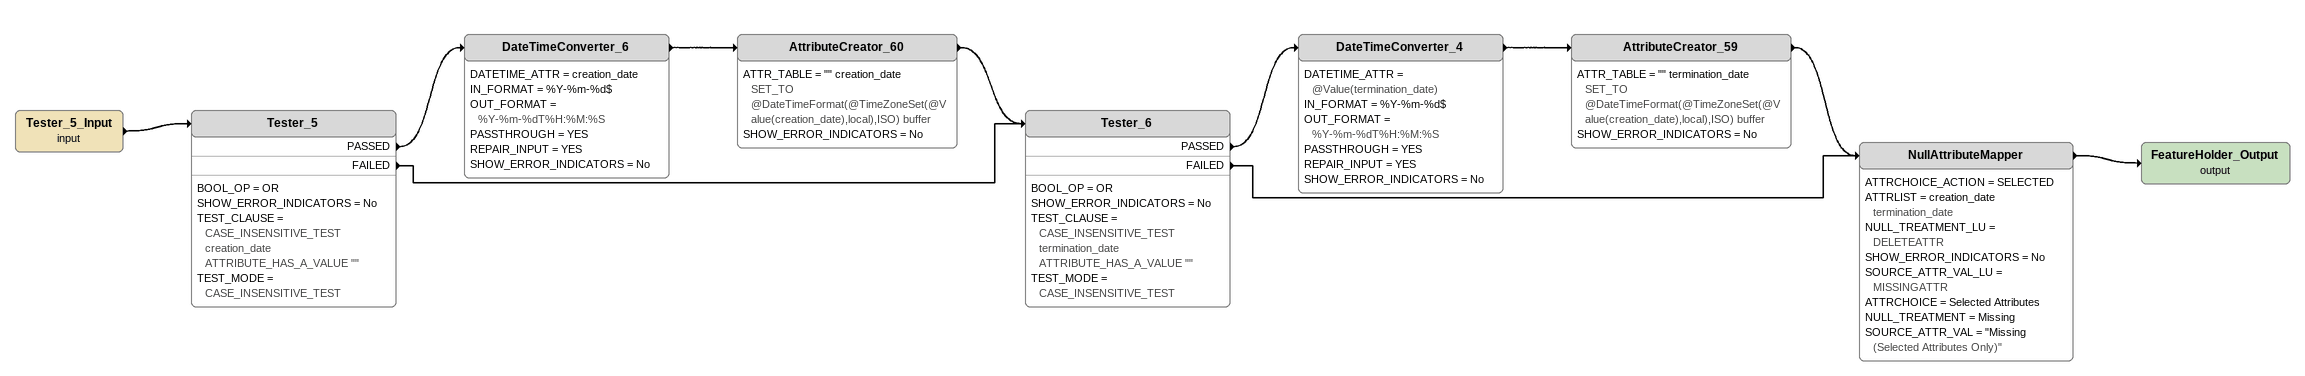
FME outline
Tester_5_Input (input)
    -> Tester_5
Tester_5
    BOOL_OP = OR
    SHOW_ERROR_INDICATORS = No
    TEST_CLAUSE = CASE_INSENSITIVE_TEST creation_date ATTRIBUTE_HAS_A_VALUE ""
    TEST_MODE = CASE_INSENSITIVE_TEST
    PASSED -> DateTimeConverter_6
    FAILED -> Tester_6
DateTimeConverter_6
    DATETIME_ATTR = creation_date
    IN_FORMAT = %Y-%m-%d$
    OUT_FORMAT = %Y-%m-%dT%H:%M:%S
    PASSTHROUGH = YES
    REPAIR_INPUT = YES
    SHOW_ERROR_INDICATORS = No
    -> AttributeCreator_60
AttributeCreator_60
    ATTR_TABLE = "" creation_date SET_TO @DateTimeFormat(@TimeZoneSet(@Value(creation_date),local),ISO) buffer
    SHOW_ERROR_INDICATORS = No
    -> Tester_6
Tester_6
    BOOL_OP = OR
    SHOW_ERROR_INDICATORS = No
    TEST_CLAUSE = CASE_INSENSITIVE_TEST termination_date ATTRIBUTE_HAS_A_VALUE ""
    TEST_MODE = CASE_INSENSITIVE_TEST
    PASSED -> DateTimeConverter_4
    FAILED -> NullAttributeMapper
DateTimeConverter_4
    DATETIME_ATTR = @Value(termination_date)
    IN_FORMAT = %Y-%m-%d$
    OUT_FORMAT = %Y-%m-%dT%H:%M:%S
    PASSTHROUGH = YES
    REPAIR_INPUT = YES
    SHOW_ERROR_INDICATORS = No
    -> AttributeCreator_59
AttributeCreator_59
    ATTR_TABLE = "" termination_date SET_TO @DateTimeFormat(@TimeZoneSet(@Value(creation_date),local),ISO) buffer
    SHOW_ERROR_INDICATORS = No
    -> NullAttributeMapper
NullAttributeMapper
    ATTRCHOICE_ACTION = SELECTED
    ATTRLIST = creation_date termination_date
    NULL_TREATMENT_LU = DELETEATTR
    SHOW_ERROR_INDICATORS = No
    SOURCE_ATTR_VAL_LU = MISSINGATTR
    ATTRCHOICE = Selected Attributes
    NULL_TREATMENT = Missing
    SOURCE_ATTR_VAL = "Missing (Selected Attributes Only)"
    -> FeatureHolder_Output (output)
FeatureHolder_Output (output)
